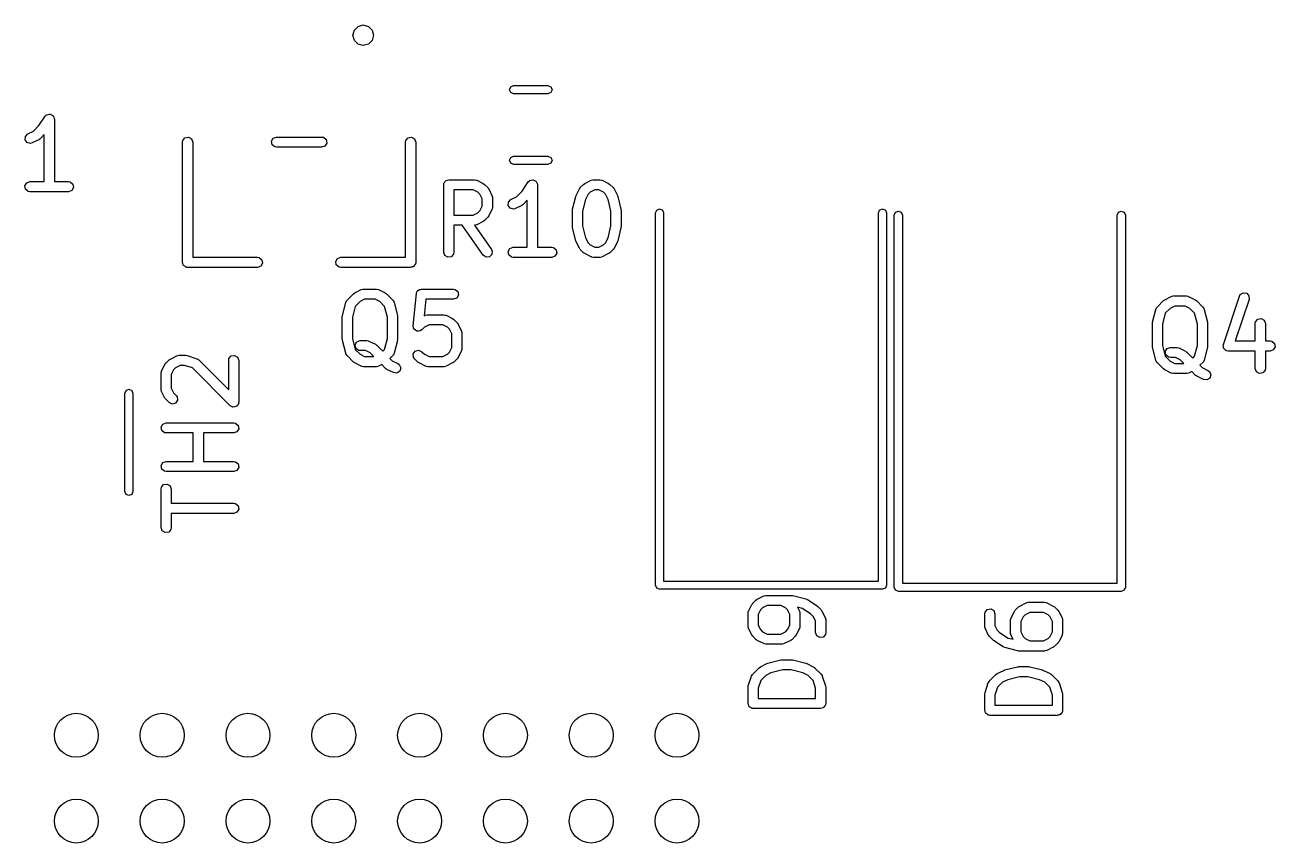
# Model space of a CAD drawing. Extents: x 12.5 to 77.2, y -61.8 to -12.1.
# Drawn here: x 40.9 to 59.4, y -24.19 to -12.08 of the extents above; entities that cross this region are included whole.
import ezdxf

# ---------------------------------------------------------------- set-up
doc = ezdxf.new("R2010")
doc.units = 0
doc.layers.add('BLACK', color=7, linetype='CONTINUOUS')

msp = doc.modelspace()

# ---------------------------------------------------------------- linework, layer by layer
at = {"layer": 'BLACK', "linetype": 'CONTINUOUS'}
for p, q in [((45.7556, -12.235101), (45.776018, -12.158901)), ((45.776018, -12.158901), (45.8318, -12.103119)), ((45.8318, -12.103119), (45.908, -12.082701)), ((45.908, -12.082701), (45.9842, -12.103119)), ((45.9842, -12.103119), (46.039982, -12.158901)), ((46.039982, -12.158901), (46.0604, -12.235101)), ((45.776018, -12.311301), (45.7556, -12.235101)), ((45.8318, -12.367083), (45.776018, -12.311301)), ((45.908, -12.387501), (45.8318, -12.367083)), ((45.9842, -12.367083), (45.908, -12.387501)), ((46.039982, -12.311301), (45.9842, -12.367083)), ((46.0604, -12.235101), (46.039982, -12.311301)), ((48.072276, -13.0405), (48.08985, -12.998074)), ((48.08985, -13.082926), (48.072276, -13.0405)), ((48.08985, -12.998074), (48.132276, -12.9805)), ((48.132276, -13.1005), (48.08985, -13.082926)), ((48.132276, -12.9805), (48.641724, -12.9805)), ((48.641724, -13.1005), (48.132276, -13.1005)), ((48.641724, -12.9805), (48.68415, -12.998074)), ((48.68415, -13.082926), (48.641724, -13.1005)), ((48.68415, -12.998074), (48.701724, -13.0405)), ((48.701724, -13.0405), (48.68415, -13.082926)), ((41.107066, -13.570696), (41.198186, -13.434016)), ((41.198186, -13.434016), (41.216179, -13.415181)), ((41.216179, -13.415181), (41.220318, -13.413969)), ((41.220318, -13.413969), (41.22309, -13.410667)), ((41.22309, -13.410667), (41.244522, -13.406887)), ((41.244522, -13.406887), (41.265417, -13.400774)), ((41.265417, -13.400774), (41.269366, -13.402506)), ((41.269366, -13.402506), (41.273614, -13.401758)), ((41.273614, -13.401758), (41.292462, -13.41264)), ((41.292462, -13.41264), (41.312397, -13.421387)), ((41.312397, -13.421387), (41.314308, -13.425254)), ((41.314308, -13.425254), (41.318043, -13.42741)), ((41.318043, -13.42741), (41.325487, -13.447863)), ((41.325487, -13.447863), (41.335135, -13.467376)), ((41.335135, -13.467376), (41.334114, -13.471565)), ((41.334114, -13.471565), (41.33559, -13.475619)), ((41.33559, -13.475619), (41.33559, -14.400619)), ((40.941335, -13.694251), (41.025687, -13.652075)), ((41.025687, -13.652075), (41.107066, -13.570696)), ((40.902988, -13.782716), (40.906063, -13.731505)), ((40.933552, -13.823921), (40.902988, -13.782716)), ((40.906063, -13.731505), (40.941335, -13.694251)), ((40.98345, -13.835841), (40.933552, -13.823921)), ((41.008417, -13.828415), (40.98345, -13.835841)), ((41.103655, -13.780796), (41.008417, -13.828415)), ((41.10478, -13.779606), (41.103655, -13.780796)), ((41.123147, -13.766747), (41.10478, -13.779606)), ((41.18559, -13.704304), (41.123147, -13.766747)), ((41.18559, -14.400619), (41.18559, -13.704304)), ((43.2308, -13.817), (43.235395, -13.790938)), ((43.2308, -15.595), (43.2308, -13.817)), ((43.235395, -13.790938), (43.2689, -13.751009)), ((43.2689, -13.751009), (43.320232, -13.741958)), ((43.320232, -13.741958), (43.365373, -13.76802)), ((43.365373, -13.76802), (43.3832, -13.817)), ((43.3832, -13.817), (43.3832, -15.5188)), ((44.549697, -13.803768), (44.575759, -13.758627)), ((44.558748, -13.8551), (44.549697, -13.803768)), ((44.598677, -13.888605), (44.558748, -13.8551)), ((44.575759, -13.758627), (44.624739, -13.7408)), ((44.624739, -13.7408), (45.291261, -13.7408)), ((45.291261, -13.7408), (45.317323, -13.745395)), ((45.340241, -13.875373), (45.291261, -13.8932)), ((45.317323, -13.745395), (45.357252, -13.7789)), ((45.366303, -13.830232), (45.340241, -13.875373)), ((45.357252, -13.7789), (45.366303, -13.830232)), ((46.5328, -13.817), (46.537395, -13.790938)), ((46.5328, -15.5188), (46.5328, -13.817)), ((46.537395, -13.790938), (46.5709, -13.751009)), ((46.5709, -13.751009), (46.622232, -13.741958)), ((46.622232, -13.741958), (46.667373, -13.76802)), ((46.667373, -13.76802), (46.6852, -13.817)), ((46.6852, -13.817), (46.6852, -15.595)), ((44.624739, -13.8932), (44.598677, -13.888605)), ((45.291261, -13.8932), (44.624739, -13.8932)), ((48.072276, -14.0855), (48.08985, -14.043074)), ((48.08985, -14.043074), (48.132276, -14.0255)), ((48.132276, -14.0255), (48.641724, -14.0255)), ((48.641724, -14.0255), (48.68415, -14.043074)), ((48.68415, -14.043074), (48.701724, -14.0855)), ((48.08985, -14.127926), (48.072276, -14.0855)), ((48.132276, -14.1455), (48.08985, -14.127926)), ((48.641724, -14.1455), (48.132276, -14.1455)), ((48.68415, -14.127926), (48.641724, -14.1455)), ((48.701724, -14.0855), (48.68415, -14.127926)), ((40.901015, -14.462595), (40.926667, -14.418166)), ((40.926667, -14.418166), (40.974876, -14.400619)), ((40.974876, -14.400619), (41.18559, -14.400619)), ((41.33559, -14.400619), (41.546304, -14.400619)), ((41.546304, -14.400619), (41.571956, -14.405142)), ((41.571956, -14.405142), (41.611256, -14.438119)), ((47.100519, -14.431909), (47.102237, -14.422167)), ((47.102237, -14.422167), (47.114762, -14.407239)), ((47.114762, -14.407239), (47.124505, -14.390366)), ((47.124505, -14.390366), (47.130863, -14.388051)), ((47.130863, -14.388051), (47.135214, -14.382867)), ((47.135214, -14.382867), (47.154405, -14.379482)), ((47.154405, -14.379482), (47.172714, -14.372819)), ((47.172714, -14.372819), (47.553666, -14.372819)), ((47.553666, -14.372819), (47.579318, -14.377342)), ((47.579318, -14.377342), (47.582753, -14.380224)), ((47.582753, -14.380224), (47.587207, -14.380737)), ((47.587207, -14.380737), (47.682445, -14.428356)), ((47.682445, -14.428356), (47.700455, -14.441714)), ((48.257285, -14.542896), (48.348405, -14.406216)), ((48.348405, -14.406216), (48.366398, -14.387381)), ((48.366398, -14.387381), (48.370537, -14.386169)), ((48.370537, -14.386169), (48.373309, -14.382867)), ((48.373309, -14.382867), (48.394741, -14.379087)), ((48.394741, -14.379087), (48.415636, -14.372974)), ((48.415636, -14.372974), (48.419585, -14.374706)), ((48.419585, -14.374706), (48.423833, -14.373958)), ((48.423833, -14.373958), (48.442681, -14.38484)), ((48.442681, -14.38484), (48.462616, -14.393587)), ((48.462616, -14.393587), (48.464527, -14.397454)), ((48.464527, -14.397454), (48.468262, -14.39961)), ((48.468262, -14.39961), (48.475706, -14.420063)), ((48.475706, -14.420063), (48.485354, -14.439576)), ((49.1673, -14.442405), (49.185666, -14.429545)), ((49.185666, -14.429545), (49.186792, -14.428356)), ((49.186792, -14.428356), (49.28203, -14.380737)), ((49.28203, -14.380737), (49.306996, -14.373311)), ((49.306996, -14.373311), (49.311357, -14.374352)), ((49.311357, -14.374352), (49.315571, -14.372819)), ((49.315571, -14.372819), (49.410809, -14.372819)), ((49.410809, -14.372819), (49.436461, -14.377342)), ((49.436461, -14.377342), (49.439896, -14.380224)), ((49.439896, -14.380224), (49.44435, -14.380737)), ((49.44435, -14.380737), (49.539588, -14.428356)), ((49.539588, -14.428356), (49.557598, -14.441714)), ((40.909924, -14.513119), (40.901015, -14.462595)), ((40.949224, -14.546096), (40.909924, -14.513119)), ((40.974876, -14.550619), (40.949224, -14.546096)), ((41.546304, -14.550619), (40.974876, -14.550619)), ((41.594513, -14.533072), (41.546304, -14.550619)), ((41.620165, -14.488643), (41.594513, -14.533072)), ((41.611256, -14.438119), (41.620165, -14.488643)), ((47.097714, -14.447819), (47.099431, -14.438077)), ((47.097714, -15.447819), (47.097714, -14.447819)), ((47.098853, -14.434795), (47.100519, -14.431909)), ((47.099431, -14.438077), (47.098853, -14.434795)), ((47.535961, -14.522819), (47.247714, -14.522819)), ((47.247714, -14.522819), (47.247714, -14.896628)), ((47.604477, -14.557077), (47.535961, -14.522819)), ((47.634884, -14.587484), (47.604477, -14.557077)), ((47.669142, -14.656), (47.634884, -14.587484)), ((47.700455, -14.441714), (47.701937, -14.442405)), ((47.701937, -14.442405), (47.749556, -14.490024)), ((47.749556, -14.490024), (47.762415, -14.50839)), ((47.762415, -14.50839), (47.763605, -14.509516)), ((47.763605, -14.509516), (47.811224, -14.604754)), ((47.811224, -14.604754), (47.81865, -14.62972)), ((48.175906, -14.624275), (48.257285, -14.542896)), ((48.485354, -14.439576), (48.484333, -14.443765)), ((48.484333, -14.443765), (48.485809, -14.447819)), ((48.485809, -14.447819), (48.485809, -15.372819)), ((49.052334, -14.620105), (49.057606, -14.608282)), ((49.057606, -14.608282), (49.058013, -14.604754)), ((49.058013, -14.604754), (49.105632, -14.509516)), ((49.105632, -14.509516), (49.11899, -14.491505)), ((49.11899, -14.491505), (49.119681, -14.490024)), ((49.119681, -14.490024), (49.1673, -14.442405)), ((49.234353, -14.587484), (49.195859, -14.664471)), ((49.26476, -14.557077), (49.234353, -14.587484)), ((49.333276, -14.522819), (49.26476, -14.557077)), ((49.393104, -14.522819), (49.333276, -14.522819)), ((49.46162, -14.557077), (49.393104, -14.522819)), ((49.492027, -14.587484), (49.46162, -14.557077)), ((49.53052, -14.664471), (49.492027, -14.587484)), ((49.557598, -14.441714), (49.55908, -14.442405)), ((49.55908, -14.442405), (49.606699, -14.490024)), ((49.606699, -14.490024), (49.619558, -14.50839)), ((49.619558, -14.50839), (49.620748, -14.509516)), ((49.620748, -14.509516), (49.668367, -14.604754)), ((49.668367, -14.604754), (49.672057, -14.61716)), ((47.634884, -14.831963), (47.669142, -14.763447)), ((47.669142, -14.763447), (47.669142, -14.656)), ((47.819142, -14.781152), (47.814619, -14.806804)), ((47.81865, -14.62972), (47.817608, -14.634081)), ((47.817608, -14.634081), (47.819142, -14.638295)), ((47.819142, -14.638295), (47.819142, -14.781152)), ((48.053207, -14.754916), (48.056282, -14.703705)), ((48.083771, -14.796121), (48.053207, -14.754916)), ((48.056282, -14.703705), (48.091554, -14.666451)), ((48.133669, -14.808041), (48.083771, -14.796121)), ((48.091554, -14.666451), (48.175906, -14.624275)), ((48.158636, -14.800615), (48.133669, -14.808041)), ((48.253874, -14.752996), (48.158636, -14.800615)), ((48.254999, -14.751806), (48.253874, -14.752996)), ((48.273366, -14.738947), (48.254999, -14.751806)), ((48.335809, -14.676504), (48.273366, -14.738947)), ((48.335809, -15.372819), (48.335809, -14.676504)), ((49.004715, -14.810581), (49.052334, -14.620105)), ((49.195859, -14.664471), (49.152476, -14.838005)), ((49.573904, -14.838005), (49.53052, -14.664471)), ((49.672057, -14.61716), (49.674046, -14.620105)), ((49.674046, -14.620105), (49.721665, -14.810581)), ((47.247714, -14.896628), (47.535961, -14.896628)), ((47.535961, -14.896628), (47.604477, -14.86237)), ((47.604477, -14.86237), (47.634884, -14.831963)), ((47.701937, -14.977042), (47.68357, -14.989901)), ((47.749556, -14.929423), (47.701937, -14.977042)), ((47.750247, -14.927941), (47.749556, -14.929423)), ((47.763605, -14.909931), (47.750247, -14.927941)), ((47.811224, -14.814693), (47.763605, -14.909931)), ((47.811736, -14.810239), (47.811224, -14.814693)), ((47.814619, -14.806804), (47.811736, -14.810239)), ((49.002476, -14.828771), (49.005075, -14.814029)), ((49.002476, -15.066866), (49.002476, -14.828771)), ((49.005075, -14.814029), (49.004715, -14.810581)), ((49.152476, -14.838005), (49.152476, -15.057632)), ((49.573904, -15.057632), (49.573904, -14.838005)), ((49.721665, -14.810581), (49.722718, -14.825513)), ((49.722718, -14.825513), (49.723904, -14.828771)), ((49.723904, -14.828771), (49.723904, -15.066866)), ((50.233, -14.865), (50.250574, -14.822574)), ((50.233, -20.375), (50.233, -14.865)), ((50.250574, -14.822574), (50.293, -14.805)), ((50.293, -14.805), (50.335426, -14.822574)), ((50.335426, -14.822574), (50.353, -14.865)), ((50.353, -14.865), (50.353, -20.315)), ((53.533, -14.865), (53.550574, -14.822574)), ((53.533, -20.315), (53.533, -14.865)), ((53.550574, -14.822574), (53.593, -14.805)), ((53.593, -14.805), (53.635426, -14.822574)), ((53.635426, -14.822574), (53.653, -14.865)), ((53.653, -14.865), (53.653, -20.375)), ((53.767, -14.896), (53.784574, -14.853574)), ((53.767, -20.406), (53.767, -14.896)), ((53.784574, -14.853574), (53.827, -14.836)), ((53.827, -14.836), (53.869426, -14.853574)), ((53.869426, -14.853574), (53.887, -14.896)), ((53.887, -14.896), (53.887, -20.346)), ((57.067, -14.896), (57.084574, -14.853574)), ((57.067, -20.346), (57.067, -14.896)), ((57.084574, -14.853574), (57.127, -14.836)), ((57.127, -14.836), (57.169426, -14.853574)), ((57.169426, -14.853574), (57.187, -14.896)), ((57.187, -14.896), (57.187, -20.406)), ((47.37176, -15.046628), (47.247714, -15.046628)), ((47.247714, -15.046628), (47.247714, -15.447819)), ((47.6827, -15.490829), (47.37176, -15.046628)), ((47.557879, -15.045094), (47.554615, -15.046282)), ((47.554615, -15.046282), (47.805585, -15.40481)), ((47.56224, -15.046136), (47.557879, -15.045094)), ((47.587207, -15.03871), (47.56224, -15.046136)), ((47.682445, -14.991091), (47.587207, -15.03871)), ((47.68357, -14.989901), (47.682445, -14.991091)), ((49.003661, -15.070123), (49.002476, -15.066866)), ((49.004715, -15.085056), (49.003661, -15.070123)), ((49.052334, -15.275532), (49.004715, -15.085056)), ((49.152476, -15.057632), (49.195859, -15.231166)), ((49.53052, -15.231166), (49.573904, -15.057632)), ((49.721665, -15.085056), (49.674046, -15.275532)), ((49.723904, -15.066866), (49.721304, -15.081607)), ((49.721304, -15.081607), (49.721665, -15.085056)), ((49.054322, -15.278476), (49.052334, -15.275532)), ((49.058013, -15.290883), (49.054322, -15.278476)), ((49.105632, -15.386121), (49.058013, -15.290883)), ((49.195859, -15.231166), (49.234353, -15.308153)), ((49.234353, -15.308153), (49.26476, -15.338561)), ((49.26476, -15.338561), (49.333276, -15.372819)), ((49.393104, -15.372819), (49.461619, -15.338561)), ((49.461619, -15.338561), (49.492026, -15.308153)), ((49.492026, -15.308153), (49.53052, -15.231166)), ((49.668367, -15.290883), (49.620748, -15.386121)), ((49.668773, -15.287354), (49.668367, -15.290883)), ((49.674046, -15.275532), (49.668773, -15.287354)), ((43.3832, -15.5188), (44.34126, -15.5188)), ((44.34126, -15.5188), (44.367322, -15.523395)), ((44.367322, -15.523395), (44.407251, -15.5569)), ((45.499698, -15.581768), (45.52576, -15.536627)), ((45.52576, -15.536627), (45.57474, -15.5188)), ((45.57474, -15.5188), (46.5328, -15.5188)), ((47.115261, -15.496028), (47.097714, -15.447819)), ((47.15969, -15.52168), (47.115261, -15.496028)), ((47.210214, -15.512771), (47.15969, -15.52168)), ((47.243191, -15.473471), (47.210214, -15.512771)), ((47.247714, -15.447819), (47.243191, -15.473471)), ((47.724721, -15.520261), (47.6827, -15.490829)), ((47.775829, -15.515797), (47.724721, -15.520261)), ((47.812111, -15.479525), (47.775829, -15.515797)), ((47.805585, -15.40481), (47.81659, -15.428418)), ((47.81659, -15.428418), (47.812111, -15.479525)), ((48.051234, -15.434795), (48.076886, -15.390366)), ((48.060143, -15.485319), (48.051234, -15.434795)), ((48.099443, -15.518296), (48.060143, -15.485319)), ((48.076886, -15.390366), (48.125095, -15.372819)), ((48.125095, -15.522819), (48.099443, -15.518296)), ((48.125095, -15.372819), (48.335809, -15.372819)), ((48.696523, -15.522819), (48.125095, -15.522819)), ((48.485809, -15.372819), (48.696523, -15.372819)), ((48.696523, -15.372819), (48.722175, -15.377342)), ((48.744732, -15.505272), (48.696523, -15.522819)), ((48.722175, -15.377342), (48.761475, -15.410319)), ((48.770384, -15.460843), (48.744732, -15.505272)), ((48.761475, -15.410319), (48.770384, -15.460843)), ((49.10682, -15.387246), (49.105632, -15.386121)), ((49.11968, -15.405612), (49.10682, -15.387246)), ((49.167299, -15.453232), (49.11968, -15.405612)), ((49.16878, -15.453922), (49.167299, -15.453232)), ((49.186792, -15.467282), (49.16878, -15.453922)), ((49.28203, -15.514901), (49.186792, -15.467282)), ((49.286483, -15.515413), (49.28203, -15.514901)), ((49.289919, -15.518296), (49.286483, -15.515413)), ((49.315571, -15.522819), (49.289919, -15.518296)), ((49.410809, -15.522819), (49.315571, -15.522819)), ((49.333276, -15.372819), (49.393104, -15.372819)), ((49.415022, -15.521285), (49.410809, -15.522819)), ((49.419383, -15.522327), (49.415022, -15.521285)), ((49.44435, -15.514901), (49.419383, -15.522327)), ((49.539588, -15.467282), (49.44435, -15.514901)), ((49.540712, -15.466094), (49.539588, -15.467282)), ((49.559081, -15.453232), (49.540712, -15.466094)), ((49.606699, -15.405613), (49.559081, -15.453232)), ((49.607389, -15.404131), (49.606699, -15.405613)), ((49.620748, -15.386121), (49.607389, -15.404131)), ((43.237571, -15.613605), (43.2308, -15.595)), ((43.241009, -15.6331), (43.237571, -15.613605)), ((43.246275, -15.637519), (43.241009, -15.6331)), ((43.248627, -15.64398), (43.246275, -15.637519)), ((43.26577, -15.653877), (43.248627, -15.64398)), ((43.280938, -15.666605), (43.26577, -15.653877)), ((43.290838, -15.66835), (43.280938, -15.666605)), ((43.293768, -15.670042), (43.290838, -15.66835)), ((43.297099, -15.669454), (43.293768, -15.670042)), ((43.307, -15.6712), (43.297099, -15.669454)), ((44.34126, -15.6712), (43.307, -15.6712)), ((44.39024, -15.653373), (44.34126, -15.6712)), ((44.416302, -15.608232), (44.39024, -15.653373)), ((44.407251, -15.5569), (44.416302, -15.608232)), ((45.508749, -15.6331), (45.499698, -15.581768)), ((45.548678, -15.666605), (45.508749, -15.6331)), ((45.57474, -15.6712), (45.548678, -15.666605)), ((46.609, -15.6712), (45.57474, -15.6712)), ((46.627605, -15.664428), (46.609, -15.6712)), ((46.6471, -15.660991), (46.627605, -15.664428)), ((46.651519, -15.655724), (46.6471, -15.660991)), ((46.65798, -15.653373), (46.651519, -15.655724)), ((46.667877, -15.636229), (46.65798, -15.653373)), ((46.680605, -15.621062), (46.667877, -15.636229)), ((46.68235, -15.611161), (46.680605, -15.621062)), ((46.684042, -15.608232), (46.68235, -15.611161)), ((46.6852, -15.595), (46.683454, -15.6049)), ((46.683454, -15.6049), (46.684042, -15.608232)), ((45.667062, -16.156243), (45.7623, -16.061005)), ((45.7623, -16.061005), (45.780668, -16.048142)), ((45.780668, -16.048142), (45.781792, -16.046956)), ((45.781792, -16.046956), (45.87703, -15.999337)), ((45.87703, -15.999337), (45.901996, -15.991911)), ((45.901996, -15.991911), (45.906357, -15.992952)), ((45.906357, -15.992952), (45.910571, -15.991419)), ((45.910571, -15.991419), (46.101047, -15.991419)), ((46.101047, -15.991419), (46.126699, -15.995942)), ((46.126699, -15.995942), (46.130134, -15.998824)), ((46.130134, -15.998824), (46.134588, -15.999337)), ((46.134588, -15.999337), (46.229826, -16.046956)), ((46.229826, -16.046956), (46.247836, -16.060314)), ((46.247836, -16.060314), (46.249318, -16.061005)), ((46.249318, -16.061005), (46.344556, -16.156243)), ((46.645467, -16.535146), (46.693086, -16.058956)), ((46.693086, -16.058956), (46.69416, -16.055137)), ((46.693853, -16.053395), (46.695407, -16.050702)), ((46.69416, -16.055137), (46.693853, -16.053395)), ((46.695407, -16.050702), (46.700139, -16.033882)), ((46.700139, -16.033882), (46.711541, -16.022759)), ((46.711541, -16.022759), (46.719505, -16.008966)), ((46.719505, -16.008966), (46.729356, -16.00538)), ((46.729356, -16.00538), (46.736863, -15.998058)), ((46.736863, -15.998058), (46.752746, -15.996866)), ((46.752746, -15.996866), (46.767714, -15.991419)), ((46.767714, -15.991419), (47.243904, -15.991419)), ((47.243904, -15.991419), (47.269556, -15.995942)), ((47.269556, -15.995942), (47.308856, -16.028919)), ((47.317765, -16.079443), (47.292113, -16.123872)), ((47.308856, -16.028919), (47.317765, -16.079443)), ((57.86583, -16.100937), (57.890796, -16.093511)), ((57.890796, -16.093511), (57.895157, -16.094552)), ((57.895157, -16.094552), (57.899371, -16.093019)), ((57.899371, -16.093019), (58.089847, -16.093019)), ((58.089847, -16.093019), (58.115499, -16.097542)), ((58.875839, -16.096683), (58.888241, -16.073778)), ((58.888241, -16.073778), (58.931954, -16.046923)), ((58.931954, -16.046923), (58.982702, -16.054448)), ((58.982702, -16.054448), (59.01674, -16.092834)), ((59.01674, -16.092834), (59.018141, -16.144118)), ((45.599715, -16.381562), (45.647334, -16.191086)), ((45.647334, -16.191086), (45.657944, -16.167297)), ((45.657944, -16.167297), (45.663934, -16.16295)), ((45.663934, -16.16295), (45.667062, -16.156243)), ((45.787817, -16.247619), (45.747476, -16.408986)), ((45.85976, -16.175677), (45.787817, -16.247619)), ((45.928276, -16.141419), (45.85976, -16.175677)), ((46.083342, -16.141419), (45.928276, -16.141419)), ((46.151858, -16.175677), (46.083342, -16.141419)), ((46.2238, -16.247619), (46.151858, -16.175677)), ((46.264142, -16.408986), (46.2238, -16.247619)), ((46.344556, -16.156243), (46.359497, -16.17758)), ((46.359497, -16.17758), (46.360142, -16.184953)), ((46.360142, -16.184953), (46.364284, -16.191086)), ((46.364284, -16.191086), (46.411903, -16.381562)), ((46.835588, -16.141419), (46.810769, -16.389609)), ((47.243904, -16.141419), (46.835588, -16.141419)), ((47.292113, -16.123872), (47.243904, -16.141419)), ((57.636134, -16.292686), (57.646744, -16.268897)), ((57.646744, -16.268897), (57.652734, -16.26455)), ((57.652734, -16.26455), (57.655862, -16.257843)), ((57.655862, -16.257843), (57.7511, -16.162605)), ((57.7511, -16.162605), (57.769468, -16.149742)), ((57.769468, -16.149742), (57.770592, -16.148556)), ((57.770592, -16.148556), (57.86583, -16.100937)), ((57.84856, -16.277277), (57.776617, -16.349219)), ((57.917076, -16.243019), (57.84856, -16.277277)), ((58.072142, -16.243019), (57.917076, -16.243019)), ((58.140658, -16.277277), (58.072142, -16.243019)), ((58.115499, -16.097542), (58.118934, -16.100424)), ((58.118934, -16.100424), (58.123388, -16.100937)), ((58.123388, -16.100937), (58.218626, -16.148556)), ((58.2126, -16.349219), (58.140658, -16.277277)), ((58.218626, -16.148556), (58.236636, -16.161914)), ((58.236636, -16.161914), (58.238118, -16.162605)), ((58.238118, -16.162605), (58.333356, -16.257843)), ((58.333356, -16.257843), (58.348297, -16.27918)), ((58.348297, -16.27918), (58.348942, -16.286553)), ((58.637744, -16.810968), (58.875839, -16.096683)), ((59.018141, -16.144118), (58.812952, -16.759685)), ((45.597476, -16.399752), (45.600075, -16.38501)), ((45.597476, -16.733085), (45.597476, -16.399752)), ((45.600075, -16.38501), (45.599715, -16.381562)), ((45.747476, -16.408986), (45.747476, -16.723851)), ((46.264142, -16.723851), (46.264142, -16.408986)), ((46.411903, -16.381562), (46.412956, -16.396494)), ((46.412956, -16.396494), (46.414142, -16.399752)), ((46.414142, -16.399752), (46.414142, -16.733085)), ((46.810769, -16.389609), (46.829411, -16.380289)), ((46.829411, -16.380289), (46.854377, -16.372863)), ((46.854377, -16.372863), (46.858738, -16.373904)), ((46.858738, -16.373904), (46.862952, -16.372371)), ((46.862952, -16.372371), (47.101047, -16.372371)), ((47.101047, -16.372371), (47.126699, -16.376894)), ((47.126699, -16.376894), (47.130134, -16.379776)), ((47.130134, -16.379776), (47.134588, -16.380289)), ((47.134588, -16.380289), (47.229826, -16.427908)), ((47.229826, -16.427908), (47.247836, -16.441266)), ((47.247836, -16.441266), (47.249318, -16.441957)), ((47.249318, -16.441957), (47.296937, -16.489576)), ((57.588515, -16.483162), (57.636134, -16.292686)), ((57.776617, -16.349219), (57.736276, -16.510586)), ((58.252942, -16.510586), (58.2126, -16.349219)), ((58.348942, -16.286553), (58.353084, -16.292686)), ((58.353084, -16.292686), (58.400703, -16.483162)), ((59.114608, -16.4757), (59.147585, -16.4364)), ((59.147585, -16.4364), (59.198109, -16.427491)), ((59.198109, -16.427491), (59.242538, -16.453143)), ((59.242538, -16.453143), (59.260085, -16.501352)), ((46.645381, -16.536073), (46.645589, -16.535626)), ((46.651907, -16.560432), (46.645381, -16.536073)), ((46.645589, -16.535626), (46.645467, -16.535146)), ((46.65813, -16.584862), (46.651907, -16.560432)), ((46.65853, -16.585149), (46.65813, -16.584862)), ((46.658658, -16.585627), (46.65853, -16.585149)), ((46.679292, -16.600075), (46.658658, -16.585627)), ((46.699786, -16.614808), (46.679292, -16.600075)), ((46.700279, -16.61477), (46.699786, -16.614808)), ((46.700684, -16.615054), (46.700279, -16.61477)), ((46.725787, -16.612857), (46.700684, -16.615054)), ((46.750946, -16.61097), (46.725787, -16.612857)), ((46.751299, -16.610624), (46.750946, -16.61097)), ((46.751791, -16.610582), (46.751299, -16.610624)), ((46.773128, -16.595642), (46.751791, -16.610582)), ((46.812141, -16.556629), (46.773128, -16.595642)), ((46.880657, -16.522371), (46.812141, -16.556629)), ((47.083342, -16.522371), (46.880657, -16.522371)), ((47.151858, -16.556629), (47.083342, -16.522371)), ((47.182265, -16.587036), (47.151858, -16.556629)), ((47.216523, -16.655552), (47.182265, -16.587036)), ((47.296937, -16.489576), (47.309796, -16.507942)), ((47.309796, -16.507942), (47.310986, -16.509068)), ((47.310986, -16.509068), (47.358605, -16.604306)), ((47.358605, -16.604306), (47.366031, -16.629272)), ((47.366031, -16.629272), (47.364989, -16.633633)), ((47.364989, -16.633633), (47.366523, -16.637847)), ((47.366523, -16.637847), (47.366523, -16.875942)), ((57.586276, -16.501352), (57.588875, -16.48661)), ((57.586276, -16.834685), (57.586276, -16.501352)), ((57.588875, -16.48661), (57.588515, -16.483162)), ((57.736276, -16.510586), (57.736276, -16.825451)), ((58.252942, -16.825451), (58.252942, -16.510586)), ((58.400703, -16.483162), (58.401756, -16.498094)), ((58.401756, -16.498094), (58.402942, -16.501352)), ((58.402942, -16.501352), (58.402942, -16.834685)), ((59.110085, -16.501352), (59.114608, -16.4757)), ((59.110085, -16.759685), (59.110085, -16.501352)), ((59.260085, -16.501352), (59.260085, -16.759685)), ((45.598661, -16.736342), (45.597476, -16.733085)), ((45.599715, -16.751275), (45.598661, -16.736342)), ((45.647334, -16.941751), (45.599715, -16.751275)), ((45.747476, -16.723851), (45.787817, -16.885217)), ((45.789091, -16.815299), (45.814743, -16.77087)), ((45.798, -16.865823), (45.789091, -16.815299)), ((45.814743, -16.77087), (45.862952, -16.753323)), ((45.862952, -16.753323), (45.95819, -16.753323)), ((45.95819, -16.753323), (45.983842, -16.757846)), ((45.983842, -16.757846), (45.987277, -16.760728)), ((45.987277, -16.760728), (45.991731, -16.761241)), ((45.991731, -16.761241), (46.086969, -16.80886)), ((46.086969, -16.80886), (46.104979, -16.822217)), ((46.104979, -16.822217), (46.106461, -16.822909)), ((46.106461, -16.822909), (46.196284, -16.912733)), ((46.2238, -16.885217), (46.264142, -16.723851)), ((46.411903, -16.751275), (46.364284, -16.941751)), ((46.414142, -16.733085), (46.411542, -16.747826)), ((46.411542, -16.747826), (46.411903, -16.751275)), ((47.216523, -16.858237), (47.216523, -16.655552)), ((57.587461, -16.837942), (57.586276, -16.834685)), ((57.736276, -16.825451), (57.776617, -16.986817)), ((58.2126, -16.986817), (58.252942, -16.825451)), ((58.402942, -16.834685), (58.400342, -16.849426)), ((58.635034, -16.821661), (58.6379, -16.816696)), ((58.638586, -16.841807), (58.635034, -16.821661)), ((58.6379, -16.816696), (58.637744, -16.810968)), ((58.812952, -16.759685), (59.110085, -16.759685)), ((59.260085, -16.759685), (59.327942, -16.759685)), ((59.327942, -16.759685), (59.353594, -16.764208)), ((59.353594, -16.764208), (59.392894, -16.797185)), ((59.392894, -16.797185), (59.401803, -16.847709)), ((43.052116, -17.02726), (43.147354, -16.979641)), ((43.147354, -16.979641), (43.17232, -16.972215)), ((43.17232, -16.972215), (43.176681, -16.973256)), ((43.176681, -16.973256), (43.180895, -16.971723)), ((43.180895, -16.971723), (43.276133, -16.971723)), ((43.276133, -16.971723), (43.298215, -16.975616)), ((43.298215, -16.975616), (43.29985, -16.975572)), ((43.29985, -16.975572), (43.442707, -17.023191)), ((43.919942, -17.021071), (43.952919, -16.981771)), ((43.952919, -16.981771), (44.003443, -16.972862)), ((44.003443, -16.972862), (44.047872, -16.998514)), ((44.047872, -16.998514), (44.065419, -17.046723)), ((45.651476, -16.947883), (45.647334, -16.941751)), ((45.652121, -16.955257), (45.651476, -16.947883)), ((45.667062, -16.976594), (45.652121, -16.955257)), ((45.7623, -17.071833), (45.667062, -16.976594)), ((45.787817, -16.885217), (45.85976, -16.957161)), ((45.8373, -16.8988), (45.798, -16.865823)), ((45.862952, -16.903323), (45.8373, -16.8988)), ((45.85976, -16.957161), (45.928276, -16.991419)), ((45.940485, -16.903323), (45.862952, -16.903323)), ((45.928276, -16.991419), (46.062839, -16.991419)), ((46.009, -16.93758), (45.940485, -16.903323)), ((46.062839, -16.991419), (46.009, -16.93758)), ((46.196284, -16.912733), (46.2238, -16.885217)), ((46.344557, -16.976593), (46.30235, -17.018799)), ((46.30235, -17.018799), (46.33595, -17.052399)), ((46.347684, -16.969885), (46.344557, -16.976593)), ((46.353674, -16.96554), (46.347684, -16.969885)), ((46.364284, -16.941751), (46.353674, -16.96554)), ((46.647651, -16.951768), (46.677077, -16.909743)), ((46.652121, -17.002875), (46.647651, -16.951768)), ((46.667061, -17.024212), (46.652121, -17.002875)), ((46.677077, -16.909743), (46.726632, -16.896466)), ((46.726632, -16.896466), (46.773129, -16.918148)), ((46.773129, -16.918148), (46.812141, -16.957161)), ((46.812141, -16.957161), (46.880657, -16.991419)), ((46.880657, -16.991419), (47.083342, -16.991419)), ((47.083342, -16.991419), (47.151857, -16.957161)), ((47.151857, -16.957161), (47.182264, -16.926753)), ((47.182264, -16.926753), (47.216523, -16.858237)), ((47.310986, -17.004721), (47.297627, -17.022731)), ((47.358605, -16.909483), (47.310986, -17.004721)), ((47.359117, -16.905029), (47.358605, -16.909483)), ((47.362, -16.901594), (47.359117, -16.905029)), ((47.366523, -16.875942), (47.362, -16.901594)), ((57.588515, -16.852875), (57.587461, -16.837942)), ((57.636134, -17.043351), (57.588515, -16.852875)), ((57.776617, -16.986817), (57.84856, -17.058761)), ((57.777891, -16.916899), (57.803543, -16.87247)), ((57.7868, -16.967423), (57.777891, -16.916899)), ((57.8261, -17.0004), (57.7868, -16.967423)), ((57.803543, -16.87247), (57.851752, -16.854923)), ((57.851752, -17.004923), (57.8261, -17.0004)), ((57.851752, -16.854923), (57.94699, -16.854923)), ((57.929285, -17.004923), (57.851752, -17.004923)), ((57.9978, -17.03918), (57.929285, -17.004923)), ((57.94699, -16.854923), (57.972642, -16.859446)), ((57.972642, -16.859446), (57.976077, -16.862328)), ((57.976077, -16.862328), (57.980531, -16.862841)), ((57.980531, -16.862841), (58.075769, -16.91046)), ((58.075769, -16.91046), (58.093779, -16.923817)), ((58.093779, -16.923817), (58.095261, -16.924509)), ((58.095261, -16.924509), (58.185084, -17.014333)), ((58.185084, -17.014333), (58.2126, -16.986817)), ((58.400703, -16.852875), (58.353084, -17.043351)), ((58.400342, -16.849426), (58.400703, -16.852875)), ((58.639145, -16.862252), (58.638586, -16.841807)), ((58.642947, -16.86654), (58.639145, -16.862252)), ((58.643943, -16.872185), (58.642947, -16.86654)), ((58.65961, -16.885331), (58.643943, -16.872185)), ((58.673182, -16.900637), (58.65961, -16.885331)), ((58.678852, -16.901477), (58.673182, -16.900637)), ((58.683243, -16.905162), (58.678852, -16.901477)), ((58.708895, -16.909685), (58.683243, -16.905162)), ((59.110085, -16.909685), (58.708895, -16.909685)), ((59.110085, -17.168019), (59.110085, -16.909685)), ((59.327942, -16.909685), (59.260085, -16.909685)), ((59.260085, -16.909685), (59.260085, -17.168019)), ((59.376151, -16.892138), (59.327942, -16.909685)), ((59.401803, -16.847709), (59.376151, -16.892138)), ((42.922824, -17.208111), (42.923337, -17.203658)), ((42.923337, -17.203658), (42.970956, -17.10842)), ((42.970956, -17.10842), (42.984314, -17.090409)), ((42.984314, -17.090409), (42.985005, -17.088928)), ((42.985005, -17.088928), (43.032624, -17.041309)), ((43.032624, -17.041309), (43.05099, -17.028449)), ((43.05099, -17.028449), (43.052116, -17.02726)), ((43.099677, -17.186388), (43.065419, -17.254904)), ((43.130084, -17.155981), (43.099677, -17.186388)), ((43.1986, -17.121723), (43.130084, -17.155981)), ((43.263963, -17.121723), (43.1986, -17.121723)), ((43.378476, -17.159894), (43.263963, -17.121723)), ((43.937386, -17.718803), (43.378476, -17.159894)), ((43.442707, -17.023191), (43.465612, -17.035593)), ((43.465612, -17.035593), (43.467959, -17.039414)), ((43.467959, -17.039414), (43.472023, -17.041309)), ((43.472023, -17.041309), (43.915419, -17.484704)), ((43.915419, -17.046723), (43.919942, -17.021071)), ((43.915419, -17.484704), (43.915419, -17.046723)), ((44.065419, -17.046723), (44.065419, -17.66577)), ((45.763782, -17.072524), (45.7623, -17.071833)), ((45.781792, -17.085882), (45.763782, -17.072524)), ((45.87703, -17.133501), (45.781792, -17.085882)), ((45.881483, -17.134013), (45.87703, -17.133501)), ((45.884919, -17.136896), (45.881483, -17.134013)), ((45.910571, -17.141419), (45.884919, -17.136896)), ((46.101047, -17.141419), (45.910571, -17.141419)), ((46.10526, -17.139885), (46.101047, -17.141419)), ((46.109621, -17.140927), (46.10526, -17.139885)), ((46.134588, -17.133501), (46.109621, -17.140927)), ((46.181476, -17.110057), (46.134588, -17.133501)), ((46.23849, -17.167071), (46.181476, -17.110057)), ((46.239971, -17.167761), (46.23849, -17.167071)), ((46.257982, -17.18112), (46.239971, -17.167761)), ((46.35322, -17.228739), (46.257982, -17.18112)), ((46.33595, -17.052399), (46.420302, -17.094575)), ((46.420302, -17.094575), (46.441223, -17.110092)), ((46.441223, -17.110092), (46.461626, -17.157163)), ((46.461626, -17.157163), (46.446999, -17.206338)), ((46.71468, -17.071832), (46.667061, -17.024212)), ((46.716161, -17.072522), (46.71468, -17.071832)), ((46.734173, -17.085882), (46.716161, -17.072522)), ((46.829411, -17.133501), (46.734173, -17.085882)), ((46.833864, -17.134013), (46.829411, -17.133501)), ((46.8373, -17.136896), (46.833864, -17.134013)), ((46.862952, -17.141419), (46.8373, -17.136896)), ((47.101047, -17.141419), (46.862952, -17.141419)), ((47.10526, -17.139885), (47.101047, -17.141419)), ((47.109621, -17.140927), (47.10526, -17.139885)), ((47.134588, -17.133501), (47.109621, -17.140927)), ((47.229826, -17.085882), (47.134588, -17.133501)), ((47.23095, -17.084694), (47.229826, -17.085882)), ((47.249319, -17.071832), (47.23095, -17.084694)), ((47.296937, -17.024213), (47.249319, -17.071832)), ((47.297627, -17.022731), (47.296937, -17.024213)), ((57.640276, -17.049483), (57.636134, -17.043351)), ((57.640921, -17.056857), (57.640276, -17.049483)), ((57.655862, -17.078194), (57.640921, -17.056857)), ((57.7511, -17.173433), (57.655862, -17.078194)), ((57.752582, -17.174124), (57.7511, -17.173433)), ((57.770592, -17.187482), (57.752582, -17.174124)), ((57.86583, -17.235101), (57.770592, -17.187482)), ((57.84856, -17.058761), (57.917076, -17.093019)), ((57.917076, -17.093019), (58.051639, -17.093019)), ((58.051639, -17.093019), (57.9978, -17.03918)), ((58.333357, -17.078193), (58.29115, -17.120399)), ((58.29115, -17.120399), (58.32475, -17.153999)), ((58.32475, -17.153999), (58.409102, -17.196175)), ((58.336484, -17.071485), (58.333357, -17.078193)), ((58.342474, -17.06714), (58.336484, -17.071485)), ((58.353084, -17.043351), (58.342474, -17.06714)), ((58.409102, -17.196175), (58.430023, -17.211692)), ((59.127632, -17.216228), (59.110085, -17.168019)), ((59.255562, -17.193671), (59.222585, -17.232971)), ((59.260085, -17.168019), (59.255562, -17.193671)), ((42.915419, -17.237199), (42.919942, -17.211547)), ((42.915419, -17.475294), (42.915419, -17.237199)), ((42.919942, -17.211547), (42.922824, -17.208111)), ((43.065419, -17.254904), (43.065419, -17.457589)), ((46.404186, -17.234604), (46.35322, -17.228739)), ((46.446999, -17.206338), (46.404186, -17.234604)), ((57.870283, -17.235613), (57.86583, -17.235101)), ((57.873719, -17.238496), (57.870283, -17.235613)), ((57.899371, -17.243019), (57.873719, -17.238496)), ((58.089847, -17.243019), (57.899371, -17.243019)), ((58.09406, -17.241485), (58.089847, -17.243019)), ((58.098421, -17.242527), (58.09406, -17.241485)), ((58.123388, -17.235101), (58.098421, -17.242527)), ((58.170276, -17.211657), (58.123388, -17.235101)), ((58.22729, -17.268671), (58.170276, -17.211657)), ((58.228771, -17.269361), (58.22729, -17.268671)), ((58.246782, -17.28272), (58.228771, -17.269361)), ((58.34202, -17.330339), (58.246782, -17.28272)), ((58.392986, -17.336204), (58.34202, -17.330339)), ((58.435799, -17.307938), (58.392986, -17.336204)), ((58.430023, -17.211692), (58.450426, -17.258763)), ((58.450426, -17.258763), (58.435799, -17.307938)), ((59.172061, -17.24188), (59.127632, -17.216228)), ((59.222585, -17.232971), (59.172061, -17.24188)), ((42.379, -17.534936), (42.396574, -17.49251)), ((42.379, -18.989064), (42.379, -17.534936)), ((42.396574, -17.49251), (42.439, -17.474936)), ((42.439, -17.474936), (42.481426, -17.49251)), ((42.481426, -17.49251), (42.499, -17.534936)), ((42.499, -17.534936), (42.499, -18.989064)), ((42.916952, -17.479507), (42.915419, -17.475294)), ((42.915911, -17.483868), (42.916952, -17.479507)), ((42.923337, -17.508835), (42.915911, -17.483868)), ((42.970956, -17.604073), (42.923337, -17.508835)), ((43.065419, -17.457589), (43.099677, -17.526105)), ((43.099677, -17.526105), (43.13869, -17.565118)), ((43.13869, -17.565118), (43.15363, -17.586455)), ((42.972145, -17.605198), (42.970956, -17.604073)), ((42.985005, -17.623565), (42.972145, -17.605198)), ((43.032624, -17.671184), (42.985005, -17.623565)), ((43.07912, -17.692865), (43.032624, -17.671184)), ((43.128675, -17.679588), (43.07912, -17.692865)), ((43.158101, -17.637562), (43.128675, -17.679588)), ((43.15363, -17.586455), (43.158101, -17.637562)), ((43.957839, -17.72834), (43.937386, -17.718803)), ((43.977395, -17.739631), (43.957839, -17.72834)), ((43.980775, -17.739034), (43.977395, -17.739631)), ((43.983883, -17.740484), (43.980775, -17.739034)), ((44.005685, -17.734642), (43.983883, -17.740484)), ((44.027919, -17.730722), (44.005685, -17.734642)), ((44.030123, -17.728094), (44.027919, -17.730722)), ((44.033437, -17.727207), (44.030123, -17.728094)), ((44.046385, -17.708715), (44.033437, -17.727207)), ((44.060896, -17.691422), (44.046385, -17.708715)), ((44.061704, -17.686837), (44.060896, -17.691422)), ((44.062864, -17.685181), (44.061704, -17.686837)), ((44.065419, -17.66577), (44.062576, -17.681892)), ((44.062576, -17.681892), (44.062864, -17.685181)), ((42.916558, -18.033699), (42.94221, -17.98927)), ((42.925467, -18.084223), (42.916558, -18.033699)), ((42.964767, -18.1172), (42.925467, -18.084223)), ((42.94221, -17.98927), (42.990419, -17.971723)), ((42.990419, -18.121723), (42.964767, -18.1172)), ((42.990419, -17.971723), (43.990419, -17.971723)), ((43.391609, -18.121723), (42.990419, -18.121723)), ((43.391609, -18.543151), (43.391609, -18.121723)), ((43.990419, -18.121723), (43.541609, -18.121723)), ((43.541609, -18.121723), (43.541609, -18.543151)), ((43.990419, -17.971723), (44.016071, -17.976246)), ((44.038628, -18.104176), (43.990419, -18.121723)), ((44.016071, -17.976246), (44.055371, -18.009223)), ((44.06428, -18.059747), (44.038628, -18.104176)), ((44.055371, -18.009223), (44.06428, -18.059747)), ((42.916558, -18.605127), (42.94221, -18.560698)), ((42.925467, -18.655651), (42.916558, -18.605127)), ((42.964767, -18.688628), (42.925467, -18.655651)), ((42.94221, -18.560698), (42.990419, -18.543151)), ((42.990419, -18.543151), (43.391609, -18.543151)), ((43.541609, -18.543151), (43.990419, -18.543151)), ((43.990419, -18.543151), (44.016071, -18.547674)), ((44.038628, -18.675604), (43.990419, -18.693151)), ((44.016071, -18.547674), (44.055371, -18.580651)), ((44.06428, -18.631175), (44.038628, -18.675604)), ((44.055371, -18.580651), (44.06428, -18.631175)), ((42.990419, -18.693151), (42.964767, -18.688628)), ((43.990419, -18.693151), (42.990419, -18.693151)), ((42.396574, -19.03149), (42.379, -18.989064)), ((42.439, -19.049064), (42.396574, -19.03149)), ((42.481426, -19.03149), (42.439, -19.049064)), ((42.499, -18.989064), (42.481426, -19.03149)), ((42.915419, -18.951485), (42.919942, -18.925833)), ((42.915419, -19.522913), (42.915419, -18.951485)), ((42.919942, -18.925833), (42.952919, -18.886533)), ((42.952919, -18.886533), (43.003443, -18.877624)), ((43.003443, -18.877624), (43.047872, -18.903276)), ((43.047872, -18.903276), (43.065419, -18.951485)), ((43.065419, -18.951485), (43.065419, -19.162199)), ((43.065419, -19.162199), (43.990419, -19.162199)), ((43.990419, -19.162199), (44.016071, -19.166722)), ((44.016071, -19.166722), (44.055371, -19.199699)), ((44.055371, -19.199699), (44.06428, -19.250223)), ((43.990419, -19.312199), (43.065419, -19.312199)), ((43.065419, -19.312199), (43.065419, -19.522913)), ((44.038628, -19.294652), (43.990419, -19.312199)), ((44.06428, -19.250223), (44.038628, -19.294652)), ((42.932966, -19.571122), (42.915419, -19.522913)), ((42.977395, -19.596774), (42.932966, -19.571122)), ((43.027919, -19.587865), (42.977395, -19.596774)), ((43.060896, -19.548565), (43.027919, -19.587865)), ((43.065419, -19.522913), (43.060896, -19.548565)), ((50.353, -20.315), (53.533, -20.315)), ((53.887, -20.346), (57.067, -20.346)), ((50.250574, -20.417426), (50.233, -20.375)), ((50.293, -20.435), (50.250574, -20.417426)), ((53.593, -20.435), (50.293, -20.435)), ((51.738916, -20.581622), (51.834154, -20.534003)), ((51.834154, -20.534003), (51.85912, -20.526577)), ((51.85912, -20.526577), (51.863481, -20.527618)), ((51.863481, -20.527618), (51.867695, -20.526085)), ((51.867695, -20.526085), (52.248647, -20.526085)), ((52.248647, -20.526085), (52.263388, -20.528684)), ((52.263388, -20.528684), (52.266837, -20.528324)), ((52.266837, -20.528324), (52.457313, -20.575943)), ((53.635426, -20.417426), (53.593, -20.435)), ((53.653, -20.375), (53.635426, -20.417426)), ((53.784574, -20.448426), (53.767, -20.406)), ((53.827, -20.466), (53.784574, -20.448426)), ((57.127, -20.466), (53.827, -20.466)), ((57.169426, -20.448426), (57.127, -20.466)), ((57.187, -20.406), (57.169426, -20.448426)), ((51.610137, -20.75802), (51.657756, -20.662782)), ((51.657756, -20.662782), (51.671114, -20.644771)), ((51.671114, -20.644771), (51.671805, -20.64329)), ((51.671805, -20.64329), (51.719424, -20.595671)), ((51.719424, -20.595671), (51.73779, -20.582811)), ((51.73779, -20.582811), (51.738916, -20.581622)), ((51.816884, -20.710343), (51.786477, -20.74075)), ((51.8854, -20.676085), (51.816884, -20.710343)), ((52.088085, -20.676085), (51.8854, -20.676085)), ((52.156601, -20.710343), (52.088085, -20.676085)), ((52.187008, -20.74075), (52.156601, -20.710343)), ((52.408329, -20.718314), (52.334233, -20.69979)), ((52.334233, -20.69979), (52.363348, -20.75802)), ((52.534198, -20.802226), (52.408329, -20.718314)), ((52.457313, -20.575943), (52.480304, -20.586197)), ((52.480304, -20.586197), (52.480726, -20.5863)), ((52.480726, -20.5863), (52.623583, -20.681538)), ((52.623583, -20.681538), (52.631846, -20.689431)), ((52.631846, -20.689431), (52.635012, -20.690908)), ((52.635012, -20.690908), (52.682632, -20.738527)), ((55.557957, -20.74489), (55.605576, -20.697271)), ((55.605576, -20.697271), (55.623942, -20.684411)), ((55.623942, -20.684411), (55.625068, -20.683222)), ((55.625068, -20.683222), (55.720306, -20.635603)), ((55.720306, -20.635603), (55.745272, -20.628177)), ((55.745272, -20.628177), (55.749633, -20.629218)), ((55.749633, -20.629218), (55.753847, -20.627685)), ((55.753847, -20.627685), (55.991942, -20.627685)), ((55.991942, -20.627685), (56.017594, -20.632208)), ((56.017594, -20.632208), (56.021029, -20.63509)), ((56.021029, -20.63509), (56.025483, -20.635603)), ((56.025483, -20.635603), (56.120721, -20.683222)), ((56.120721, -20.683222), (56.138729, -20.696578)), ((56.138729, -20.696578), (56.140212, -20.69727)), ((56.140212, -20.69727), (56.187832, -20.744889)), ((51.602219, -20.791561), (51.606742, -20.765909)), ((51.602219, -20.982037), (51.602219, -20.791561)), ((51.606742, -20.765909), (51.609624, -20.762473)), ((51.609624, -20.762473), (51.610137, -20.75802)), ((51.786477, -20.74075), (51.752219, -20.809266)), ((51.752219, -20.809266), (51.752219, -20.964332)), ((52.221266, -20.809266), (52.187008, -20.74075)), ((52.221266, -20.964332), (52.221266, -20.809266)), ((52.363348, -20.75802), (52.370774, -20.782986)), ((52.370774, -20.782986), (52.369732, -20.787347)), ((52.369732, -20.787347), (52.371266, -20.791561)), ((52.371266, -20.791561), (52.371266, -20.982037)), ((52.567961, -20.835988), (52.534198, -20.802226)), ((52.602219, -20.904504), (52.567961, -20.835988)), ((52.602219, -21.077275), (52.602219, -20.904504)), ((52.682632, -20.738527), (52.695494, -20.756895)), ((52.695494, -20.756895), (52.696682, -20.75802)), ((52.696682, -20.75802), (52.744301, -20.853258)), ((52.744301, -20.853258), (52.751727, -20.878224)), ((52.751727, -20.878224), (52.750685, -20.882585)), ((52.750685, -20.882585), (52.752219, -20.886799)), ((52.752219, -20.886799), (52.752219, -21.077275)), ((55.107419, -20.797923), (55.111942, -20.772271)), ((55.107419, -20.988399), (55.107419, -20.797923)), ((55.111942, -20.772271), (55.144919, -20.732971)), ((55.144919, -20.732971), (55.195443, -20.724062)), ((55.195443, -20.724062), (55.239872, -20.749714)), ((55.239872, -20.749714), (55.257419, -20.797923)), ((55.257419, -20.797923), (55.257419, -20.970694)), ((55.488371, -20.893161), (55.492894, -20.867509)), ((55.488371, -21.083637), (55.488371, -20.893161)), ((55.492894, -20.867509), (55.495776, -20.864073)), ((55.495776, -20.864073), (55.496289, -20.85962)), ((55.496289, -20.85962), (55.543908, -20.764382)), ((55.543908, -20.764382), (55.557266, -20.746371)), ((55.557266, -20.746371), (55.557957, -20.74489)), ((55.672629, -20.84235), (55.638371, -20.910866)), ((55.703036, -20.811943), (55.672629, -20.84235)), ((55.771552, -20.777685), (55.703036, -20.811943)), ((55.974237, -20.777685), (55.771552, -20.777685)), ((56.042753, -20.811943), (55.974237, -20.777685)), ((56.073161, -20.84235), (56.042753, -20.811943)), ((56.107419, -20.910866), (56.073161, -20.84235)), ((56.187832, -20.744889), (56.200694, -20.763257)), ((56.200694, -20.763257), (56.201882, -20.764382)), ((56.201882, -20.764382), (56.249501, -20.85962)), ((56.249501, -20.85962), (56.256927, -20.884586)), ((56.256927, -20.884586), (56.255885, -20.888947)), ((56.255885, -20.888947), (56.257419, -20.893161)), ((56.257419, -20.893161), (56.257419, -21.083637)), ((51.603752, -20.98625), (51.602219, -20.982037)), ((51.602711, -20.990611), (51.603752, -20.98625)), ((51.610137, -21.015578), (51.602711, -20.990611)), ((51.657756, -21.110816), (51.610137, -21.015578)), ((51.752219, -20.964332), (51.786477, -21.032848)), ((51.786477, -21.032848), (51.816884, -21.063255)), ((51.816884, -21.063255), (51.8854, -21.097513)), ((52.088085, -21.097513), (52.156601, -21.063255)), ((52.156601, -21.063255), (52.187008, -21.032848)), ((52.187008, -21.032848), (52.221266, -20.964332)), ((52.363348, -21.015578), (52.315729, -21.110816)), ((52.36386, -21.011124), (52.363348, -21.015578)), ((52.366743, -21.007689), (52.36386, -21.011124)), ((52.371266, -20.982037), (52.366743, -21.007689)), ((52.619766, -21.125484), (52.602219, -21.077275)), ((52.752219, -21.077275), (52.747696, -21.102927)), ((55.108952, -20.992612), (55.107419, -20.988399)), ((55.107911, -20.996973), (55.108952, -20.992612)), ((55.115337, -21.02194), (55.107911, -20.996973)), ((55.162956, -21.117178), (55.115337, -21.02194)), ((55.257419, -20.970694), (55.291677, -21.03921)), ((55.291677, -21.03921), (55.325437, -21.07297)), ((55.325437, -21.07297), (55.451308, -21.156884)), ((55.489904, -21.08785), (55.488371, -21.083637)), ((55.488863, -21.092211), (55.489904, -21.08785)), ((55.638371, -20.910866), (55.638371, -21.065932)), ((55.638371, -21.065932), (55.672629, -21.134448)), ((56.073161, -21.134447), (56.107419, -21.065932)), ((56.107419, -21.065932), (56.107419, -20.910866)), ((56.257419, -21.083637), (56.252896, -21.109289)), ((51.658945, -21.111941), (51.657756, -21.110816)), ((51.671805, -21.130308), (51.658945, -21.111941)), ((51.719424, -21.177927), (51.671805, -21.130308)), ((51.720905, -21.178618), (51.719424, -21.177927)), ((51.738916, -21.191976), (51.720905, -21.178618)), ((51.834154, -21.239595), (51.738916, -21.191976)), ((51.838607, -21.240107), (51.834154, -21.239595)), ((51.842043, -21.24299), (51.838607, -21.240107)), ((51.867695, -21.247513), (51.842043, -21.24299)), ((52.10579, -21.247513), (51.867695, -21.247513)), ((51.8854, -21.097513), (52.088085, -21.097513)), ((52.110003, -21.245979), (52.10579, -21.247513)), ((52.114364, -21.247021), (52.110003, -21.245979)), ((52.139331, -21.239595), (52.114364, -21.247021)), ((52.234569, -21.191976), (52.139331, -21.239595)), ((52.235694, -21.190786), (52.234569, -21.191976)), ((52.254061, -21.177927), (52.235694, -21.190786)), ((52.30168, -21.130308), (52.254061, -21.177927)), ((52.302371, -21.128826), (52.30168, -21.130308)), ((52.315729, -21.110816), (52.302371, -21.128826)), ((52.664195, -21.151136), (52.619766, -21.125484)), ((52.714719, -21.142227), (52.664195, -21.151136)), ((52.747696, -21.102927), (52.714719, -21.142227)), ((55.164145, -21.118303), (55.162956, -21.117178)), ((55.177005, -21.13667), (55.164145, -21.118303)), ((55.224624, -21.184289), (55.177005, -21.13667)), ((55.22779, -21.185765), (55.224624, -21.184289)), ((55.236054, -21.19366), (55.22779, -21.185765)), ((55.378912, -21.288898), (55.236054, -21.19366)), ((55.451308, -21.156884), (55.525404, -21.175408)), ((55.496289, -21.117178), (55.488863, -21.092211)), ((55.525404, -21.175408), (55.496289, -21.117178)), ((55.672629, -21.134448), (55.703036, -21.164855)), ((55.703036, -21.164855), (55.771552, -21.199113)), ((55.771552, -21.199113), (55.974237, -21.199113)), ((55.974237, -21.199113), (56.042753, -21.164854)), ((56.042753, -21.164854), (56.073161, -21.134447)), ((56.187832, -21.231909), (56.140212, -21.279528)), ((56.188522, -21.230427), (56.187832, -21.231909)), ((56.201882, -21.212416), (56.188522, -21.230427)), ((56.249501, -21.117178), (56.201882, -21.212416)), ((56.250013, -21.112724), (56.249501, -21.117178)), ((56.252896, -21.109289), (56.250013, -21.112724)), ((55.379331, -21.289), (55.378912, -21.288898)), ((55.402324, -21.299255), (55.379331, -21.289)), ((55.5928, -21.346874), (55.402324, -21.299255)), ((55.596248, -21.346513), (55.5928, -21.346874)), ((55.61099, -21.349113), (55.596248, -21.346513)), ((55.991942, -21.349113), (55.61099, -21.349113)), ((55.996155, -21.347579), (55.991942, -21.349113)), ((56.000516, -21.348621), (55.996155, -21.347579)), ((56.025483, -21.341195), (56.000516, -21.348621)), ((56.120721, -21.293576), (56.025483, -21.341195)), ((56.121846, -21.292387), (56.120721, -21.293576)), ((56.140212, -21.279528), (56.121846, -21.292387)), ((51.671805, -21.690909), (51.767043, -21.595671)), ((51.767043, -21.595671), (51.785411, -21.582808)), ((51.785411, -21.582808), (51.786535, -21.581622)), ((51.786535, -21.581622), (51.881773, -21.534003)), ((51.881773, -21.534003), (51.894179, -21.530312)), ((51.894179, -21.530312), (51.897124, -21.528324)), ((51.897124, -21.528324), (52.0876, -21.480705)), ((52.115024, -21.628466), (51.94149, -21.671849)), ((52.0876, -21.480705), (52.102532, -21.479651)), ((52.102532, -21.479651), (52.10579, -21.478466)), ((52.10579, -21.478466), (52.248647, -21.478466)), ((52.239413, -21.628466), (52.115024, -21.628466)), ((52.412947, -21.671849), (52.239413, -21.628466)), ((52.248647, -21.478466), (52.263388, -21.481065)), ((52.263388, -21.481065), (52.266837, -21.480705)), ((52.266837, -21.480705), (52.457313, -21.528324)), ((52.457313, -21.528324), (52.469135, -21.533596)), ((52.469135, -21.533596), (52.472664, -21.534003)), ((52.472664, -21.534003), (52.567902, -21.581622)), ((52.567902, -21.581622), (52.585912, -21.59498)), ((52.585912, -21.59498), (52.587394, -21.595671)), ((52.587394, -21.595671), (52.682633, -21.690909)), ((55.291735, -21.683222), (55.386973, -21.635603)), ((55.386973, -21.635603), (55.399379, -21.631912)), ((55.399379, -21.631912), (55.402324, -21.629924)), ((55.402324, -21.629924), (55.5928, -21.582305)), ((55.5928, -21.582305), (55.607732, -21.581251)), ((55.607732, -21.581251), (55.61099, -21.580066)), ((55.61099, -21.580066), (55.753847, -21.580066)), ((55.753847, -21.580066), (55.768588, -21.582665)), ((55.768588, -21.582665), (55.772037, -21.582305)), ((55.772037, -21.582305), (55.962513, -21.629924)), ((55.962513, -21.629924), (55.974335, -21.635196)), ((55.974335, -21.635196), (55.977864, -21.635603)), ((55.977864, -21.635603), (56.073102, -21.683222)), ((51.606068, -21.863082), (51.653687, -21.720225)), ((51.653687, -21.720225), (51.666089, -21.69732)), ((51.666089, -21.69732), (51.66991, -21.694972)), ((51.66991, -21.694972), (51.671805, -21.690909)), ((51.79039, -21.784455), (51.752219, -21.898969)), ((51.864503, -21.710343), (51.79039, -21.784455)), ((51.94149, -21.671849), (51.864503, -21.710343)), ((52.489934, -21.710343), (52.412947, -21.671849)), ((52.564048, -21.784456), (52.489934, -21.710343)), ((52.602219, -21.898969), (52.564048, -21.784456)), ((52.682633, -21.690909), (52.697574, -21.712246)), ((52.697574, -21.712246), (52.697964, -21.716714)), ((52.697964, -21.716714), (52.700751, -21.720225)), ((52.700751, -21.720225), (52.74837, -21.863081)), ((55.111268, -21.964682), (55.158887, -21.821825)), ((55.158887, -21.821825), (55.171289, -21.79892)), ((55.171289, -21.79892), (55.17511, -21.796572)), ((55.17511, -21.796572), (55.177005, -21.792509)), ((55.177005, -21.792509), (55.272243, -21.697271)), ((55.272243, -21.697271), (55.290611, -21.684408)), ((55.290611, -21.684408), (55.291735, -21.683222)), ((55.369703, -21.811943), (55.29559, -21.886055)), ((55.44669, -21.773449), (55.369703, -21.811943)), ((55.620224, -21.730066), (55.44669, -21.773449)), ((55.744613, -21.730066), (55.620224, -21.730066)), ((55.918147, -21.773449), (55.744613, -21.730066)), ((55.995134, -21.811943), (55.918147, -21.773449)), ((56.069248, -21.886056), (55.995134, -21.811943)), ((56.073102, -21.683222), (56.091112, -21.69658)), ((56.091112, -21.69658), (56.092594, -21.697271)), ((56.092594, -21.697271), (56.187833, -21.792509)), ((56.187833, -21.792509), (56.202774, -21.813846)), ((56.202774, -21.813846), (56.203164, -21.818314)), ((56.203164, -21.818314), (56.205951, -21.821825)), ((56.205951, -21.821825), (56.25357, -21.964681)), ((51.602219, -21.886799), (51.606112, -21.864716)), ((51.602219, -22.124894), (51.602219, -21.886799)), ((51.606112, -21.864716), (51.606068, -21.863082)), ((51.752219, -21.898969), (51.752219, -22.049894)), ((52.602219, -22.049894), (52.602219, -21.898969)), ((52.74837, -21.863081), (52.751659, -21.885261)), ((52.751659, -21.885261), (52.752219, -21.886799)), ((52.752219, -21.886799), (52.752219, -22.124894)), ((55.107419, -21.988399), (55.111312, -21.966316)), ((55.107419, -22.226494), (55.107419, -21.988399)), ((55.111312, -21.966316), (55.111268, -21.964682)), ((55.29559, -21.886055), (55.257419, -22.000569)), ((55.257419, -22.000569), (55.257419, -22.151494)), ((56.107419, -22.000569), (56.069248, -21.886056)), ((56.107419, -22.151494), (56.107419, -22.000569)), ((56.25357, -21.964681), (56.256859, -21.986861)), ((56.256859, -21.986861), (56.257419, -21.988399)), ((56.257419, -21.988399), (56.257419, -22.226494)), ((51.608882, -22.143202), (51.602219, -22.124894)), ((51.612267, -22.162394), (51.608882, -22.143202)), ((51.617451, -22.166744), (51.612267, -22.162394)), ((51.619766, -22.173103), (51.617451, -22.166744)), ((51.636639, -22.182845), (51.619766, -22.173103)), ((51.651567, -22.195371), (51.636639, -22.182845)), ((51.661309, -22.197088), (51.651567, -22.195371)), ((51.664195, -22.198755), (51.661309, -22.197088)), ((51.667477, -22.198176), (51.664195, -22.198755)), ((51.677219, -22.199894), (51.667477, -22.198176)), ((52.677219, -22.199894), (51.677219, -22.199894)), ((51.752219, -22.049894), (52.602219, -22.049894)), ((52.695527, -22.19323), (52.677219, -22.199894)), ((52.714719, -22.189846), (52.695527, -22.19323)), ((52.719069, -22.184661), (52.714719, -22.189846)), ((52.725428, -22.182347), (52.719069, -22.184661)), ((52.73517, -22.165473), (52.725428, -22.182347)), ((52.747696, -22.150546), (52.73517, -22.165473)), ((52.749413, -22.140803), (52.747696, -22.150546)), ((52.75108, -22.137918), (52.749413, -22.140803)), ((52.752219, -22.124894), (52.750501, -22.134635)), ((52.750501, -22.134635), (52.75108, -22.137918)), ((55.257419, -22.151494), (56.107419, -22.151494)), ((55.114082, -22.244802), (55.107419, -22.226494)), ((55.117467, -22.263994), (55.114082, -22.244802)), ((55.122651, -22.268344), (55.117467, -22.263994)), ((55.124966, -22.274703), (55.122651, -22.268344)), ((55.141839, -22.284445), (55.124966, -22.274703)), ((55.156767, -22.296971), (55.141839, -22.284445)), ((55.166509, -22.298688), (55.156767, -22.296971)), ((55.169395, -22.300355), (55.166509, -22.298688)), ((55.172677, -22.299776), (55.169395, -22.300355)), ((55.182419, -22.301494), (55.172677, -22.299776)), ((56.182419, -22.301494), (55.182419, -22.301494)), ((56.200727, -22.29483), (56.182419, -22.301494)), ((56.219919, -22.291446), (56.200727, -22.29483)), ((56.224269, -22.286261), (56.219919, -22.291446)), ((56.230628, -22.283947), (56.224269, -22.286261)), ((56.24037, -22.267073), (56.230628, -22.283947)), ((56.252896, -22.252146), (56.24037, -22.267073)), ((56.254613, -22.242403), (56.252896, -22.252146)), ((56.25628, -22.239518), (56.254613, -22.242403)), ((56.257419, -22.226494), (56.255701, -22.236235)), ((56.255701, -22.236235), (56.25628, -22.239518))]:
    msp.add_line(p, q, dxfattribs=at)
at = {"layer": 'BLACK'}
for centre in [(41.661, -22.596), (42.931, -22.596), (44.201, -22.596), (45.471, -22.596), (46.741, -22.596), (48.011, -22.596), (49.281, -22.596), (50.551, -22.596), (41.661, -23.866), (42.931, -23.866), (44.201, -23.866), (45.471, -23.866), (46.741, -23.866), (48.011, -23.866), (49.281, -23.866), (50.551, -23.866)]:
    msp.add_circle(centre, 0.325, dxfattribs=at)

doc.saveas('drawing.dxf')
